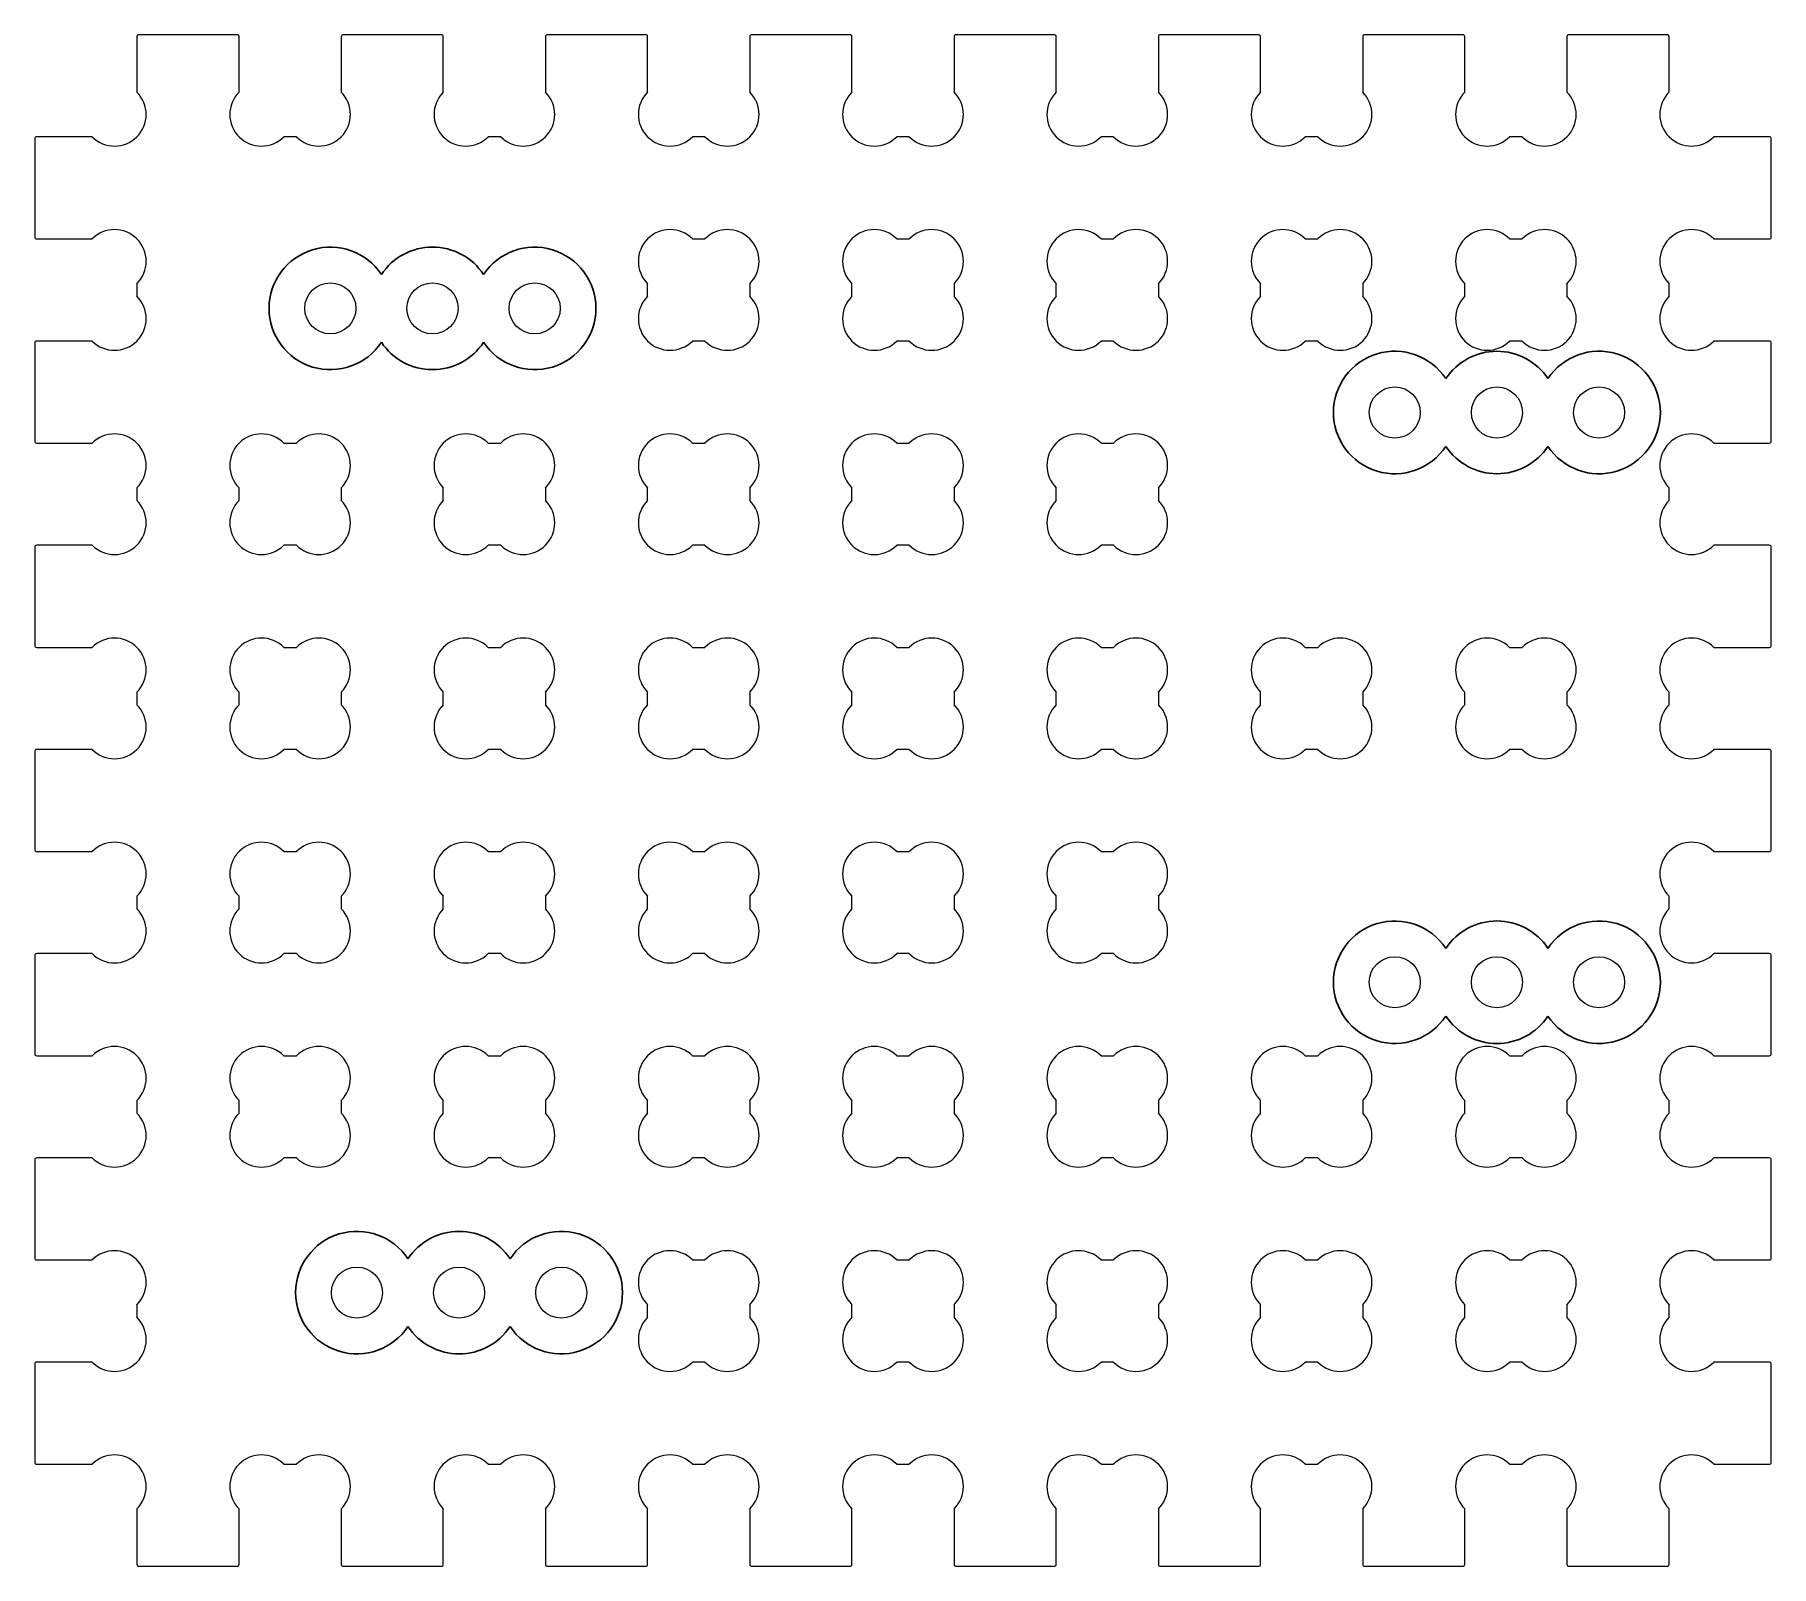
# Model space of a CAD drawing. Header units: millimetres. Extents: x -42.5 to 42.5, y -37.5 to 37.5.
import ezdxf

# ---------------------------------------------------------------- set-up
doc = ezdxf.new("R2010")
doc.units = ezdxf.units.MM
doc.layers.get('0').update_dxf_attribs({"lineweight": 0})
doc.layers.add('grav2.5mm', color=3, linetype='Continuous')
doc.layers.add('holes', color=1, linetype='Continuous', lineweight=0)

msp = doc.modelspace()

# ---------------------------------------------------------------- linework, layer by layer
for p, q in [((-32.6, 37.5), (-37.4, 37.5)), ((-27.5, 37.4), (-27.5, 34.692)), ((-22.6, 37.5), (-27.4, 37.5)), ((-22.5, 34.692), (-22.5, 37.4)), ((-17.5, 37.4), (-17.5, 34.692)), ((-12.6, 37.5), (-17.4, 37.5)), ((-12.5, 34.692), (-12.5, 37.4)), ((-7.5, 37.4), (-7.5, 34.692)), ((-2.6, 37.5), (-7.4, 37.5)), ((-2.5, 34.692), (-2.5, 37.4)), ((2.5, 37.4), (2.5, 34.692)), ((7.4, 37.5), (2.6, 37.5)), ((7.5, 34.692), (7.5, 37.4)), ((12.5, 37.4), (12.5, 34.692)), ((17.4, 37.5), (12.6, 37.5)), ((17.5, 34.692), (17.5, 37.4)), ((22.5, 37.4), (22.5, 34.692)), ((27.4, 37.5), (22.6, 37.5)), ((27.5, 34.692), (27.5, 37.4)), ((32.5, 37.4), (32.5, 34.692)), ((37.4, 37.5), (32.6, 37.5)), ((37.5, 34.692), (37.5, 37.4)), ((-37.5, 37.4), (-37.5, 34.692)), ((-32.5, 34.692), (-32.5, 37.4)), ((-42.5, 32.4), (-42.5, 27.6)), ((-39.692, 32.5), (-42.4, 32.5)), ((-29.692, 32.5), (-30.308, 32.5)), ((-19.692, 32.5), (-20.308, 32.5)), ((-9.692, 32.5), (-10.308, 32.5)), ((0.308, 32.5), (-0.308, 32.5)), ((10.308, 32.5), (9.692, 32.5)), ((20.308, 32.5), (19.692, 32.5)), ((30.308, 32.5), (29.692, 32.5)), ((42.4, 32.5), (39.692, 32.5)), ((42.5, 27.6), (42.5, 32.4)), ((-42.4, 27.5), (-39.692, 27.5)), ((39.692, 27.5), (42.4, 27.5)), ((-37.5, 25.308), (-37.5, 24.692)), ((37.5, 24.692), (37.5, 25.308)), ((-42.5, 22.4), (-42.5, 17.6)), ((-39.692, 22.5), (-42.4, 22.5)), ((42.4, 22.5), (39.692, 22.5)), ((42.5, 17.6), (42.5, 22.4)), ((-42.4, 17.5), (-39.692, 17.5)), ((39.692, 17.5), (42.4, 17.5)), ((-37.5, 15.308), (-37.5, 14.692)), ((37.5, 14.692), (37.5, 15.308)), ((-42.5, 12.4), (-42.5, 7.6)), ((-39.692, 12.5), (-42.4, 12.5)), ((42.4, 12.5), (39.692, 12.5)), ((42.5, 7.6), (42.5, 12.4)), ((-42.4, 7.5), (-39.692, 7.5)), ((39.692, 7.5), (42.4, 7.5)), ((-37.5, 5.308), (-37.5, 4.692)), ((37.5, 4.692), (37.5, 5.308)), ((-42.5, 2.4), (-42.5, -2.4)), ((-39.692, 2.5), (-42.4, 2.5)), ((42.4, 2.5), (39.692, 2.5)), ((42.5, -2.4), (42.5, 2.4)), ((-42.4, -2.5), (-39.692, -2.5)), ((39.692, -2.5), (42.4, -2.5)), ((-37.5, -4.692), (-37.5, -5.308)), ((37.5, -5.308), (37.5, -4.692)), ((-42.5, -7.6), (-42.5, -12.4)), ((-39.692, -7.5), (-42.4, -7.5)), ((42.4, -7.5), (39.692, -7.5)), ((42.5, -12.4), (42.5, -7.6)), ((-42.4, -12.5), (-39.692, -12.5)), ((39.692, -12.5), (42.4, -12.5)), ((-37.5, -14.692), (-37.5, -15.308)), ((37.5, -15.308), (37.5, -14.692)), ((-42.5, -17.6), (-42.5, -22.4)), ((-39.692, -17.5), (-42.4, -17.5)), ((42.4, -17.5), (39.692, -17.5)), ((42.5, -22.4), (42.5, -17.6)), ((-42.4, -22.5), (-39.692, -22.5)), ((39.692, -22.5), (42.4, -22.5)), ((-37.5, -24.692), (-37.5, -25.308)), ((37.5, -25.308), (37.5, -24.692)), ((-42.5, -27.6), (-42.5, -32.4)), ((-39.692, -27.5), (-42.4, -27.5)), ((42.4, -27.5), (39.692, -27.5)), ((42.5, -32.4), (42.5, -27.6)), ((-42.4, -32.5), (-39.692, -32.5)), ((-30.308, -32.5), (-29.692, -32.5)), ((-20.308, -32.5), (-19.692, -32.5)), ((-10.308, -32.5), (-9.692, -32.5)), ((-0.308, -32.5), (0.308, -32.5)), ((9.692, -32.5), (10.308, -32.5)), ((19.692, -32.5), (20.308, -32.5)), ((29.692, -32.5), (30.308, -32.5)), ((39.692, -32.5), (42.4, -32.5)), ((-37.5, -34.692), (-37.5, -37.4)), ((-32.5, -37.4), (-32.5, -34.692)), ((-27.5, -34.692), (-27.5, -37.4)), ((-22.5, -37.4), (-22.5, -34.692)), ((-17.5, -34.692), (-17.5, -37.4)), ((-12.5, -37.4), (-12.5, -34.692)), ((-7.5, -34.692), (-7.5, -37.4)), ((-2.5, -37.4), (-2.5, -34.692)), ((2.5, -34.692), (2.5, -37.4)), ((7.5, -37.4), (7.5, -34.692)), ((12.5, -34.692), (12.5, -37.4)), ((17.5, -37.4), (17.5, -34.692)), ((22.5, -34.692), (22.5, -37.4)), ((27.5, -37.4), (27.5, -34.692)), ((32.5, -34.692), (32.5, -37.4)), ((37.5, -37.4), (37.5, -34.692)), ((-37.4, -37.5), (-32.6, -37.5)), ((-27.4, -37.5), (-22.6, -37.5)), ((-17.4, -37.5), (-12.6, -37.5)), ((-7.4, -37.5), (-2.6, -37.5)), ((2.6, -37.5), (7.4, -37.5)), ((12.6, -37.5), (17.4, -37.5)), ((22.6, -37.5), (27.4, -37.5)), ((32.6, -37.5), (37.4, -37.5))]:
    msp.add_line(p, q)
for centre, radius, start, end in [((-37.4, 37.4), 0.1, 90, 180), ((-32.6, 37.4), 0.1, 0, 90), ((-27.4, 37.4), 0.1, 90, 180), ((-22.6, 37.4), 0.1, 0, 90), ((-17.4, 37.4), 0.1, 90, 180), ((-12.6, 37.4), 0.1, 0, 90), ((-7.4, 37.4), 0.1, 90, 180), ((-2.6, 37.4), 0.1, 0, 90), ((2.6, 37.4), 0.1, 90, 180), ((7.4, 37.4), 0.1, 0, 90), ((12.6, 37.4), 0.1, 90, 180), ((17.4, 37.4), 0.1, 0, 90), ((22.6, 37.4), 0.1, 90, 180), ((27.4, 37.4), 0.1, 0, 90), ((32.6, 37.4), 0.1, 90, 180), ((37.4, 37.4), 0.1, 0, 90), ((-38.596, 33.596), 1.55, 225, 45), ((-31.404, 33.596), 1.55, 135, 315), ((-28.596, 33.596), 1.55, 225, 45), ((-21.404, 33.596), 1.55, 135, 315), ((-18.596, 33.596), 1.55, 225, 45), ((-11.404, 33.596), 1.55, 135, 315), ((-8.596, 33.596), 1.55, 225, 45), ((-1.404, 33.596), 1.55, 135, 315), ((1.404, 33.596), 1.55, 225, 45), ((8.596, 33.596), 1.55, 135, 315), ((11.404, 33.596), 1.55, 225, 45), ((18.596, 33.596), 1.55, 135, 315), ((21.404, 33.596), 1.55, 225, 45), ((28.596, 33.596), 1.55, 135, 315), ((31.404, 33.596), 1.55, 225, 45), ((38.596, 33.596), 1.55, 135, 315), ((-42.4, 32.4), 0.1, 90, 180), ((42.4, 32.4), 0.1, 0, 90), ((-42.4, 27.6), 0.1, 180, 270), ((-38.596, 26.404), 1.55, 315, 135), ((38.596, 26.404), 1.55, 45, 225), ((42.4, 27.6), 0.1, 270, 0), ((-38.596, 23.596), 1.55, 225, 45), ((38.596, 23.596), 1.55, 135, 315), ((-42.4, 22.4), 0.1, 90, 180), ((42.4, 22.4), 0.1, 0, 90), ((-38.596, 16.404), 1.55, 315, 135), ((38.596, 16.404), 1.55, 45, 225), ((-42.4, 17.6), 0.1, 180, 270), ((42.4, 17.6), 0.1, 270, 0), ((-38.596, 13.596), 1.55, 225, 45), ((38.596, 13.596), 1.55, 135, 315), ((-42.4, 12.4), 0.1, 90, 180), ((42.4, 12.4), 0.1, 0, 90), ((-38.596, 6.404), 1.55, 315, 135), ((38.596, 6.404), 1.55, 45, 225), ((-42.4, 7.6), 0.1, 180, 270), ((42.4, 7.6), 0.1, 270, 0), ((-38.596, 3.596), 1.55, 225, 45), ((38.596, 3.596), 1.55, 135, 315), ((-42.4, 2.4), 0.1, 90, 180), ((42.4, 2.4), 0.1, 0, 90), ((-42.4, -2.4), 0.1, 180, 270), ((-38.596, -3.596), 1.55, 315, 135), ((38.596, -3.596), 1.55, 45, 225), ((42.4, -2.4), 0.1, 270, 0), ((-38.596, -6.404), 1.55, 225, 45), ((38.596, -6.404), 1.55, 135, 315), ((-42.4, -7.6), 0.1, 90, 180), ((42.4, -7.6), 0.1, 0, 90), ((-42.4, -12.4), 0.1, 180, 270), ((-38.596, -13.596), 1.55, 315, 135), ((38.596, -13.596), 1.55, 45, 225), ((42.4, -12.4), 0.1, 270, 0), ((-38.596, -16.404), 1.55, 225, 45), ((38.596, -16.404), 1.55, 135, 315), ((-42.4, -17.6), 0.1, 90, 180), ((42.4, -17.6), 0.1, 0, 90), ((-38.596, -23.596), 1.55, 315, 135), ((38.596, -23.596), 1.55, 45, 225), ((-42.4, -22.4), 0.1, 180, 270), ((42.4, -22.4), 0.1, 270, 0), ((-38.596, -26.404), 1.55, 225, 45), ((38.596, -26.404), 1.55, 135, 315), ((-42.4, -27.6), 0.1, 90, 180), ((42.4, -27.6), 0.1, 0, 90), ((-38.596, -33.596), 1.55, 315, 135), ((-31.404, -33.596), 1.55, 45, 225), ((-28.596, -33.596), 1.55, 315, 135), ((-21.404, -33.596), 1.55, 45, 225), ((-18.596, -33.596), 1.55, 315, 135), ((-11.404, -33.596), 1.55, 45, 225), ((-8.596, -33.596), 1.55, 315, 135), ((-1.404, -33.596), 1.55, 45, 225), ((1.404, -33.596), 1.55, 315, 135), ((8.596, -33.596), 1.55, 45, 225), ((11.404, -33.596), 1.55, 315, 135), ((18.596, -33.596), 1.55, 45, 225), ((21.404, -33.596), 1.55, 315, 135), ((28.596, -33.596), 1.55, 45, 225), ((31.404, -33.596), 1.55, 315, 135), ((38.596, -33.596), 1.55, 45, 225), ((-42.4, -32.4), 0.1, 180, 270), ((42.4, -32.4), 0.1, 270, 0), ((-37.4, -37.4), 0.1, 180, 270), ((-32.6, -37.4), 0.1, 270, 0), ((-27.4, -37.4), 0.1, 180, 270), ((-22.6, -37.4), 0.1, 270, 0), ((-17.4, -37.4), 0.1, 180, 270), ((-12.6, -37.4), 0.1, 270, 0), ((-7.4, -37.4), 0.1, 180, 270), ((-2.6, -37.4), 0.1, 270, 0), ((2.6, -37.4), 0.1, 180, 270), ((7.4, -37.4), 0.1, 270, 0), ((12.6, -37.4), 0.1, 180, 270), ((17.4, -37.4), 0.1, 270, 0), ((22.6, -37.4), 0.1, 180, 270), ((27.4, -37.4), 0.1, 270, 0), ((32.6, -37.4), 0.1, 180, 270), ((37.4, -37.4), 0.1, 270, 0)]:
    msp.add_arc(centre, radius, start, end)
at = {"layer": 'grav2.5mm'}
for centre, start, end in [((-28.03, 24.1), 33.55731, 326.44269), ((-23.03, 24.1), 33.55731, 146.44269), ((-18.03, 24.1), 213.55731, 146.44269), ((-23.03, 24.1), 213.55731, 326.44269), ((24.07, 19), 33.55731, 326.44269), ((29.07, 19), 33.55731, 146.44269), ((34.07, 19), 213.55731, 146.44269), ((29.07, 19), 213.55731, 326.44269), ((24.07, -8.9), 33.55731, 326.44269), ((29.07, -8.9), 33.55731, 146.44269), ((34.07, -8.9), 213.55731, 146.44269), ((29.07, -8.9), 213.55731, 326.44269), ((-26.73, -24.1), 33.55731, 326.44269), ((-21.73, -24.1), 33.55731, 146.44269), ((-16.73, -24.1), 213.55731, 146.44269), ((-21.73, -24.1), 213.55731, 326.44269)]:
    msp.add_arc(centre, 3, start, end, dxfattribs=at)
at = {"layer": 'holes'}
for p, q in [((-10.308, 27.5), (-9.692, 27.5)), ((-0.308, 27.5), (0.308, 27.5)), ((9.692, 27.5), (10.308, 27.5)), ((19.692, 27.5), (20.308, 27.5)), ((29.692, 27.5), (30.308, 27.5)), ((-12.5, 24.692), (-12.5, 25.308)), ((-7.5, 25.308), (-7.5, 24.692)), ((-2.5, 24.692), (-2.5, 25.308)), ((2.5, 25.308), (2.5, 24.692)), ((7.5, 24.692), (7.5, 25.308)), ((12.5, 25.308), (12.5, 24.692)), ((17.5, 24.692), (17.5, 25.308)), ((22.5, 25.308), (22.5, 24.692)), ((27.5, 24.692), (27.5, 25.308)), ((27.5, 25.308), (27.5, 25.308)), ((32.5, 25.308), (32.5, 24.692)), ((-9.692, 22.5), (-10.308, 22.5)), ((0.308, 22.5), (-0.308, 22.5)), ((10.308, 22.5), (9.692, 22.5)), ((20.308, 22.5), (19.692, 22.5)), ((30.308, 22.5), (29.692, 22.5)), ((-30.308, 17.5), (-29.692, 17.5)), ((-20.308, 17.5), (-19.692, 17.5)), ((-10.308, 17.5), (-9.692, 17.5)), ((-0.308, 17.5), (0.308, 17.5)), ((9.692, 17.5), (10.308, 17.5)), ((-32.5, 14.692), (-32.5, 15.308)), ((-32.5, 15.308), (-32.5, 15.308)), ((-27.5, 15.308), (-27.5, 14.692)), ((-22.5, 14.692), (-22.5, 15.308)), ((-17.5, 15.308), (-17.5, 14.692)), ((-12.5, 14.692), (-12.5, 15.308)), ((-7.5, 15.308), (-7.5, 14.692)), ((-2.5, 14.692), (-2.5, 15.308)), ((2.5, 15.308), (2.5, 14.692)), ((7.5, 14.692), (7.5, 15.308)), ((12.5, 15.308), (12.5, 14.692)), ((-29.692, 12.5), (-30.308, 12.5)), ((-19.692, 12.5), (-20.308, 12.5)), ((-9.692, 12.5), (-10.308, 12.5)), ((0.308, 12.5), (-0.308, 12.5)), ((10.308, 12.5), (9.692, 12.5)), ((-30.308, 7.5), (-29.692, 7.5)), ((-20.308, 7.5), (-19.692, 7.5)), ((-10.308, 7.5), (-9.692, 7.5)), ((-0.308, 7.5), (0.308, 7.5)), ((9.692, 7.5), (10.308, 7.5)), ((19.692, 7.5), (20.308, 7.5)), ((29.692, 7.5), (30.308, 7.5)), ((-32.5, 4.692), (-32.5, 5.308)), ((-27.5, 5.308), (-27.5, 4.692)), ((-22.5, 4.692), (-22.5, 5.308)), ((-17.5, 5.308), (-17.5, 4.692)), ((-12.5, 4.692), (-12.5, 5.308)), ((-7.5, 5.308), (-7.5, 4.692)), ((-2.5, 4.692), (-2.5, 5.308)), ((2.5, 5.308), (2.5, 4.692)), ((7.5, 4.692), (7.5, 5.308)), ((12.5, 5.308), (12.5, 4.692)), ((17.5, 4.692), (17.5, 5.308)), ((22.5, 5.308), (22.5, 4.692)), ((27.5, 4.692), (27.5, 5.308)), ((32.5, 5.308), (32.5, 4.692)), ((-29.692, 2.5), (-30.308, 2.5)), ((-19.692, 2.5), (-20.308, 2.5)), ((-9.692, 2.5), (-10.308, 2.5)), ((0.308, 2.5), (-0.308, 2.5)), ((10.308, 2.5), (9.692, 2.5)), ((20.308, 2.5), (19.692, 2.5)), ((30.308, 2.5), (29.692, 2.5)), ((-30.308, -2.5), (-29.692, -2.5)), ((-20.308, -2.5), (-19.692, -2.5)), ((-10.308, -2.5), (-9.692, -2.5)), ((-0.308, -2.5), (0.308, -2.5)), ((9.692, -2.5), (10.308, -2.5)), ((-32.5, -5.308), (-32.5, -4.692)), ((-27.5, -4.692), (-27.5, -5.308)), ((-22.5, -5.308), (-22.5, -4.692)), ((-17.5, -4.692), (-17.5, -5.308)), ((-12.5, -5.308), (-12.5, -4.692)), ((-7.5, -4.692), (-7.5, -5.308)), ((-2.5, -5.308), (-2.5, -4.692)), ((2.5, -4.692), (2.5, -5.308)), ((7.5, -5.308), (7.5, -4.692)), ((12.5, -4.692), (12.5, -5.308)), ((-29.692, -7.5), (-30.308, -7.5)), ((-19.692, -7.5), (-20.308, -7.5)), ((-9.692, -7.5), (-10.308, -7.5)), ((0.308, -7.5), (-0.308, -7.5)), ((10.308, -7.5), (9.692, -7.5)), ((-30.308, -12.5), (-29.692, -12.5)), ((-20.308, -12.5), (-19.692, -12.5)), ((-10.308, -12.5), (-9.692, -12.5)), ((-0.308, -12.5), (0.308, -12.5)), ((9.692, -12.5), (10.308, -12.5)), ((19.692, -12.5), (20.308, -12.5)), ((29.692, -12.5), (30.308, -12.5)), ((-32.5, -15.308), (-32.5, -14.692)), ((-27.5, -14.692), (-27.5, -15.308)), ((-22.5, -15.308), (-22.5, -14.692)), ((-17.5, -14.692), (-17.5, -15.308)), ((-12.5, -15.308), (-12.5, -14.692)), ((-7.5, -14.692), (-7.5, -15.308)), ((-2.5, -15.308), (-2.5, -14.692)), ((2.5, -14.692), (2.5, -15.308)), ((7.5, -15.308), (7.5, -14.692)), ((12.5, -14.692), (12.5, -15.308)), ((17.5, -15.308), (17.5, -14.692)), ((22.5, -14.692), (22.5, -15.308)), ((27.5, -15.308), (27.5, -14.692)), ((32.5, -14.692), (32.5, -15.308)), ((-29.692, -17.5), (-30.308, -17.5)), ((-19.692, -17.5), (-20.308, -17.5)), ((-9.692, -17.5), (-10.308, -17.5)), ((0.308, -17.5), (-0.308, -17.5)), ((10.308, -17.5), (9.692, -17.5)), ((20.308, -17.5), (19.692, -17.5)), ((30.308, -17.5), (29.692, -17.5)), ((-10.308, -22.5), (-9.692, -22.5)), ((-0.308, -22.5), (0.308, -22.5)), ((9.692, -22.5), (10.308, -22.5)), ((19.692, -22.5), (20.308, -22.5)), ((29.692, -22.5), (30.308, -22.5)), ((-12.5, -25.308), (-12.5, -24.692)), ((-7.5, -24.692), (-7.5, -25.308)), ((-2.5, -25.308), (-2.5, -24.692)), ((2.5, -24.692), (2.5, -25.308)), ((7.5, -25.308), (7.5, -24.692)), ((12.5, -24.692), (12.5, -25.308)), ((17.5, -25.308), (17.5, -24.692)), ((22.5, -24.692), (22.5, -25.308)), ((27.5, -25.308), (27.5, -24.692)), ((32.5, -24.692), (32.5, -25.308)), ((-9.692, -27.5), (-10.308, -27.5)), ((0.308, -27.5), (-0.308, -27.5)), ((10.308, -27.5), (9.692, -27.5)), ((20.308, -27.5), (19.692, -27.5)), ((30.308, -27.5), (29.692, -27.5))]:
    msp.add_line(p, q, dxfattribs=at)
for centre in [(-28.03, 24.1), (-23.03, 24.1), (-18.03, 24.1), (24.07, 19), (29.07, 19), (34.07, 19), (24.07, -8.9), (29.07, -8.9), (34.07, -8.9), (-26.73, -24.1), (-21.73, -24.1), (-16.73, -24.1)]:
    msp.add_circle(centre, 1.25, dxfattribs=at)
for centre, start, end in [((-11.404, 26.404), 45, 225), ((-8.596, 26.404), 315, 135), ((-1.404, 26.404), 45, 225), ((1.404, 26.404), 315, 135), ((8.596, 26.404), 45, 225), ((11.404, 26.404), 315, 135), ((18.596, 26.404), 45, 225), ((21.404, 26.404), 315, 135), ((28.596, 26.404), 135, 225), ((28.596, 26.404), 45, 135), ((31.404, 26.404), 45, 135), ((31.404, 26.404), 315, 45), ((-11.404, 23.596), 135, 315), ((-8.596, 23.596), 225, 45), ((-1.404, 23.596), 135, 315), ((1.404, 23.596), 225, 45), ((8.596, 23.596), 135, 315), ((11.404, 23.596), 225, 45), ((18.596, 23.596), 135, 315), ((21.404, 23.596), 225, 45), ((28.596, 23.596), 135, 225), ((31.404, 23.596), 315, 45), ((28.596, 23.596), 225, 315), ((31.404, 23.596), 225, 315), ((-31.404, 16.404), 45, 135), ((-28.596, 16.404), 45, 135), ((-21.404, 16.404), 45, 225), ((-18.596, 16.404), 315, 135), ((-11.404, 16.404), 45, 225), ((-8.596, 16.404), 315, 135), ((-1.404, 16.404), 45, 225), ((1.404, 16.404), 315, 135), ((8.596, 16.404), 45, 225), ((11.404, 16.404), 315, 135), ((-31.404, 16.404), 135, 225), ((-28.596, 16.404), 315, 45), ((-31.404, 13.596), 135, 225), ((-28.596, 13.596), 315, 45), ((-21.404, 13.596), 135, 315), ((-18.596, 13.596), 225, 45), ((-11.404, 13.596), 135, 315), ((-8.596, 13.596), 225, 45), ((-1.404, 13.596), 135, 315), ((1.404, 13.596), 225, 45), ((8.596, 13.596), 135, 315), ((11.404, 13.596), 225, 45), ((-31.404, 13.596), 225, 315), ((-28.596, 13.596), 225, 315), ((-31.404, 6.404), 45, 225), ((-28.596, 6.404), 315, 135), ((-21.404, 6.404), 45, 225), ((-18.596, 6.404), 315, 135), ((-11.404, 6.404), 45, 225), ((-8.596, 6.404), 315, 135), ((-1.404, 6.404), 45, 225), ((1.404, 6.404), 315, 135), ((8.596, 6.404), 45, 225), ((11.404, 6.404), 315, 135), ((18.596, 6.404), 45, 225), ((21.404, 6.404), 315, 135), ((28.596, 6.404), 45, 225), ((31.404, 6.404), 315, 135), ((-31.404, 3.596), 135, 315), ((-28.596, 3.596), 225, 45), ((-21.404, 3.596), 135, 315), ((-18.596, 3.596), 225, 45), ((-11.404, 3.596), 135, 315), ((-8.596, 3.596), 225, 45), ((-1.404, 3.596), 135, 315), ((1.404, 3.596), 225, 45), ((8.596, 3.596), 135, 315), ((11.404, 3.596), 225, 45), ((18.596, 3.596), 135, 315), ((21.404, 3.596), 225, 45), ((28.596, 3.596), 135, 315), ((31.404, 3.596), 225, 45), ((-31.404, -3.596), 45, 225), ((-28.596, -3.596), 315, 135), ((-21.404, -3.596), 45, 225), ((-18.596, -3.596), 315, 135), ((-11.404, -3.596), 45, 225), ((-8.596, -3.596), 315, 135), ((-1.404, -3.596), 45, 225), ((1.404, -3.596), 315, 135), ((8.596, -3.596), 45, 225), ((11.404, -3.596), 315, 135), ((-31.404, -6.404), 135, 315), ((-28.596, -6.404), 225, 45), ((-21.404, -6.404), 135, 315), ((-18.596, -6.404), 225, 45), ((-11.404, -6.404), 135, 315), ((-8.596, -6.404), 225, 45), ((-1.404, -6.404), 135, 315), ((1.404, -6.404), 225, 45), ((8.596, -6.404), 135, 315), ((11.404, -6.404), 225, 45), ((-31.404, -13.596), 45, 225), ((-28.596, -13.596), 315, 135), ((-21.404, -13.596), 45, 225), ((-18.596, -13.596), 315, 135), ((-11.404, -13.596), 45, 225), ((-8.596, -13.596), 315, 135), ((-1.404, -13.596), 45, 225), ((1.404, -13.596), 315, 135), ((8.596, -13.596), 45, 225), ((11.404, -13.596), 315, 135), ((18.596, -13.596), 45, 225), ((21.404, -13.596), 315, 135), ((28.596, -13.596), 45, 225), ((31.404, -13.596), 315, 135), ((-31.404, -16.404), 135, 315), ((-28.596, -16.404), 225, 45), ((-21.404, -16.404), 135, 315), ((-18.596, -16.404), 225, 45), ((-11.404, -16.404), 135, 315), ((-8.596, -16.404), 225, 45), ((-1.404, -16.404), 135, 315), ((1.404, -16.404), 225, 45), ((8.596, -16.404), 135, 315), ((11.404, -16.404), 225, 45), ((18.596, -16.404), 135, 315), ((21.404, -16.404), 225, 45), ((28.596, -16.404), 135, 315), ((31.404, -16.404), 225, 45), ((-11.404, -23.596), 45, 225), ((-8.596, -23.596), 315, 135), ((-1.404, -23.596), 45, 225), ((1.404, -23.596), 315, 135), ((8.596, -23.596), 45, 225), ((11.404, -23.596), 315, 135), ((18.596, -23.596), 45, 225), ((21.404, -23.596), 315, 135), ((28.596, -23.596), 45, 225), ((31.404, -23.596), 315, 135), ((-11.404, -26.404), 135, 315), ((-8.596, -26.404), 225, 45), ((-1.404, -26.404), 135, 315), ((1.404, -26.404), 225, 45), ((8.596, -26.404), 135, 315), ((11.404, -26.404), 225, 45), ((18.596, -26.404), 135, 315), ((21.404, -26.404), 225, 45), ((28.596, -26.404), 135, 315), ((31.404, -26.404), 225, 45)]:
    msp.add_arc(centre, 1.55, start, end, dxfattribs=at)

doc.saveas('drawing.dxf')
